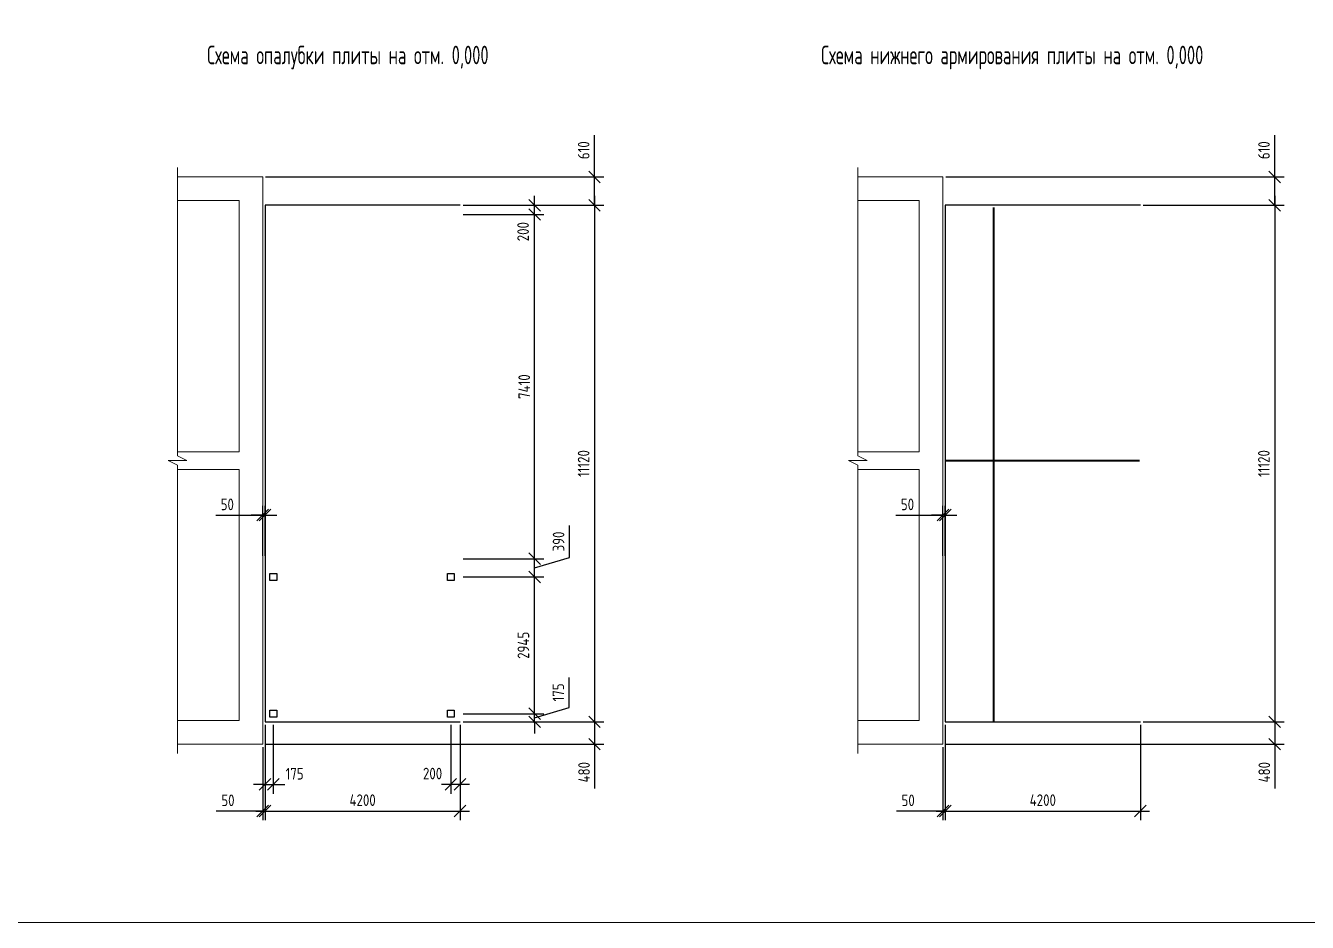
# Model space of a CAD drawing. Header units: millimetres. Extents: x -112594 to 313336, y -1917 to 255843.
# Drawn here: x -60081 to -32480, y 191642 to 210943 of the extents above; entities that cross this region are included whole.
import ezdxf

# ---------------------------------------------------------------- set-up
doc = ezdxf.new("R2010")
doc.units = ezdxf.units.MM
doc.header["$MEASUREMENT"] = 0
for name, color, linetype, lineweight in [('Арматура ОСН', 6, 'Continuous', 40), ('Кирпич силикат', 31, 'Continuous', 53), ('МЕТАЛЛ-25', 122, 'Continuous', 30), ('МОНОЛИТ', 2, 'Continuous', 30), ('размеры', 4, 'Continuous', 15), ('текст', 1, 'Continuous', 25)]:
    doc.layers.add(name, color=color, linetype=linetype, lineweight=lineweight)
doc.styles.add('style2', font='CS_Gost2304.shx')
doc.styles.add('ГОСТ 2.304', font='CS_Gost2304.shx')
doc.dimstyles.new('СПДС', dxfattribs={"dimscale": 100, "dimtxt": 2.5, "dimasz": 2.5, "dimexe": 2, "dimexo": 0.625, "dimgap": 1, "dimtad": 1, "dimdec": 0, "dimtxsty": 'ГОСТ 2.304', "dimblk": 'OBLIQUE', "dimblk1": 'OBLIQUE', "dimblk2": 'OBLIQUE', "dimcen": 2.5, "dimdle": 2, "dimadec": 0, "dimazin": 2, "dimtfac": 0.75, "dimtdec": 4, "dimtmove": 1, "dimatfit": 3, "dimfxl": 1, "dimtfill": 1, "dimtolj": 1, "dimarcsym": 1})

# ---------------------------------------------------------------- blocks, each defined once
blk = doc.blocks.new('_Oblique')
at = {"color": 0, "linetype": 'ByBlock', "lineweight": -2}
blk.add_line((-0.5, -0.5), (0.5, 0.5), dxfattribs=at)
blk = doc.blocks.new('*D440')
at = {"layer": 'размеры', "color": 0, "lineweight": -2, "ltscale": 100, "transparency": 16777216}
for p, q in [((-55989, 200407), (-54975, 200407)), ((-54975, 200407), (-55225, 200407)), ((-54975, 199530), (-54975, 200607)), ((-54925, 200407), (-54975, 200407)), ((-54925, 200407), (-54975, 200407)), ((-54925, 199530), (-54925, 200607)), ((-54925, 200407), (-54675, 200407))]:
    blk.add_line(p, q, dxfattribs=at)
at = {"layer": 'размеры', "color": 0, "lineweight": -2, "ltscale": 100, "transparency": 16777216, "xscale": 250, "yscale": 250, "zscale": 250}
blk.add_blockref('_Oblique', (-54975, 200407), dxfattribs=at)
at = {"layer": 'размеры', "color": 0, "lineweight": -2, "ltscale": 100, "transparency": 16777216, "xscale": 250, "yscale": 250, "zscale": 250, "rotation": 180}
blk.add_blockref('_Oblique', (-54925, 200407), dxfattribs=at)
at = {"layer": 'размеры', "color": 0, "ltscale": 100, "transparency": 16777216, "insert": (-55739, 200638), "char_height": 250, "attachment_point": 5, "style": 'ГОСТ 2.304', "bg_fill": 3, "box_fill_scale": 1.25, "bg_fill_color": 256, "bg_fill_true_color": 13158600, "bg_fill_transparency": 0}
blk.add_mtext('\\A1;50', dxfattribs=at)
blk = doc.blocks.new('*D441')
at = {"layer": 'размеры', "color": 0, "lineweight": -2, "ltscale": 100, "transparency": 16777216}
for p, q in [((-47831, 207687), (-47831, 208586)), ((-47831, 207078), (-47831, 207887)), ((-54913, 207687), (-47631, 207687)), ((-50663, 207078), (-47631, 207078))]:
    blk.add_line(p, q, dxfattribs=at)
at = {"layer": 'размеры', "color": 0, "lineweight": -2, "ltscale": 100, "transparency": 16777216, "xscale": 250, "yscale": 250, "zscale": 250}
for p, rotation in [((-47831, 207687), 90), ((-47831, 207078), 270)]:
    blk.add_blockref('_Oblique', p, dxfattribs=dict(at, rotation=rotation))
at = {"layer": 'размеры', "color": 0, "ltscale": 100, "transparency": 16777216, "insert": (-48064, 208262), "char_height": 250, "attachment_point": 5, "rotation": 90, "style": 'ГОСТ 2.304', "bg_fill": 3, "box_fill_scale": 1.25, "bg_fill_color": 256, "bg_fill_true_color": 13158600, "bg_fill_transparency": 0}
blk.add_mtext('\\A1;610', dxfattribs=at)
blk = doc.blocks.new('*D442')
at = {"layer": 'размеры', "color": 0, "lineweight": -2, "ltscale": 100, "transparency": 16777216}
for p, q in [((-50663, 207078), (-47631, 207078)), ((-47831, 207278), (-47831, 195758)), ((-50663, 195958), (-47631, 195958))]:
    blk.add_line(p, q, dxfattribs=at)
at = {"layer": 'размеры', "color": 0, "lineweight": -2, "ltscale": 100, "transparency": 16777216, "xscale": 250, "yscale": 250, "zscale": 250}
for p, rotation in [((-47831, 207078), 90), ((-47831, 195958), 270)]:
    blk.add_blockref('_Oblique', p, dxfattribs=dict(at, rotation=rotation))
at = {"layer": 'размеры', "color": 0, "ltscale": 100, "transparency": 16777216, "insert": (-48066, 201518), "char_height": 250, "attachment_point": 5, "rotation": 90, "style": 'ГОСТ 2.304', "bg_fill": 3, "box_fill_scale": 1.25, "bg_fill_color": 256, "bg_fill_true_color": 13158600, "bg_fill_transparency": 0}
blk.add_mtext('\\A1;11120', dxfattribs=at)
blk = doc.blocks.new('*D443')
at = {"layer": 'размеры', "color": 0, "lineweight": -2, "ltscale": 100, "transparency": 16777216}
for p, q in [((-50663, 195958), (-47631, 195958)), ((-47831, 195958), (-47831, 195277)), ((-54913, 195477), (-47631, 195477)), ((-47831, 195477), (-47831, 194520))]:
    blk.add_line(p, q, dxfattribs=at)
at = {"layer": 'размеры', "color": 0, "lineweight": -2, "ltscale": 100, "transparency": 16777216, "xscale": 250, "yscale": 250, "zscale": 250}
for p, rotation in [((-47831, 195958), 90), ((-47831, 195477), 270)]:
    blk.add_blockref('_Oblique', p, dxfattribs=dict(at, rotation=rotation))
at = {"layer": 'размеры', "color": 0, "ltscale": 100, "transparency": 16777216, "insert": (-48056, 194873), "char_height": 250, "attachment_point": 5, "rotation": 90, "style": 'ГОСТ 2.304', "bg_fill": 3, "box_fill_scale": 1.25, "bg_fill_color": 256, "bg_fill_true_color": 13158600, "bg_fill_transparency": 0}
blk.add_mtext('\\A1;480', dxfattribs=at)
blk = doc.blocks.new('*D444')
at = {"layer": 'размеры', "color": 0, "lineweight": -2, "ltscale": 100, "transparency": 16777216}
for p, q in [((-54925, 195895), (-54925, 193838)), ((-54975, 195414), (-54975, 193838)), ((-54975, 194038), (-55975, 194038)), ((-54925, 194038), (-54975, 194038)), ((-54925, 194038), (-54675, 194038))]:
    blk.add_line(p, q, dxfattribs=at)
at = {"layer": 'размеры', "color": 0, "lineweight": -2, "ltscale": 100, "transparency": 16777216, "xscale": 250, "yscale": 250, "zscale": 250}
blk.add_blockref('_Oblique', (-54975, 194038), dxfattribs=at)
at = {"layer": 'размеры', "color": 0, "lineweight": -2, "ltscale": 100, "transparency": 16777216, "xscale": 250, "yscale": 250, "zscale": 250, "rotation": 180}
blk.add_blockref('_Oblique', (-54925, 194038), dxfattribs=at)
at = {"layer": 'размеры', "color": 0, "ltscale": 100, "transparency": 16777216, "insert": (-55725, 194268), "char_height": 250, "attachment_point": 5, "style": 'ГОСТ 2.304', "bg_fill": 3, "box_fill_scale": 1.25, "bg_fill_color": 256, "bg_fill_true_color": 13158600, "bg_fill_transparency": 0}
blk.add_mtext('\\A1;50', dxfattribs=at)
blk = doc.blocks.new('*D445')
at = {"layer": 'размеры', "color": 0, "lineweight": -2, "ltscale": 100, "transparency": 16777216}
for p, q in [((-54925, 195895), (-54925, 193838)), ((-50725, 195895), (-50725, 193838)), ((-55125, 194038), (-50525, 194038))]:
    blk.add_line(p, q, dxfattribs=at)
at = {"layer": 'размеры', "color": 0, "lineweight": -2, "ltscale": 100, "transparency": 16777216, "xscale": 250, "yscale": 250, "zscale": 250, "rotation": 180}
blk.add_blockref('_Oblique', (-54925, 194038), dxfattribs=at)
at = {"layer": 'размеры', "color": 0, "lineweight": -2, "ltscale": 100, "transparency": 16777216, "xscale": 250, "yscale": 250, "zscale": 250}
blk.add_blockref('_Oblique', (-50725, 194038), dxfattribs=at)
at = {"layer": 'размеры', "color": 0, "ltscale": 100, "transparency": 16777216, "insert": (-52825, 194272), "char_height": 250, "attachment_point": 5, "style": 'ГОСТ 2.304', "bg_fill": 3, "box_fill_scale": 1.25, "bg_fill_color": 256, "bg_fill_true_color": 13158600, "bg_fill_transparency": 0}
blk.add_mtext('\\A1;4200', dxfattribs=at)
blk = doc.blocks.new('*D446')
at = {"layer": 'размеры', "color": 0, "lineweight": -2, "ltscale": 100, "transparency": 16777216}
for p, q in [((-54925, 195895), (-54925, 194410)), ((-54750, 195895), (-54750, 194410)), ((-54925, 194610), (-55175, 194610)), ((-54925, 194610), (-54750, 194610)), ((-54750, 194610), (-54500, 194610))]:
    blk.add_line(p, q, dxfattribs=at)
at = {"layer": 'размеры', "color": 0, "lineweight": -2, "ltscale": 100, "transparency": 16777216, "xscale": 250, "yscale": 250, "zscale": 250}
blk.add_blockref('_Oblique', (-54925, 194610), dxfattribs=at)
at = {"layer": 'размеры', "color": 0, "ltscale": 100, "transparency": 16777216, "insert": (-54289, 194840), "char_height": 250, "attachment_point": 5, "style": 'ГОСТ 2.304', "bg_fill": 3, "box_fill_scale": 1.25, "bg_fill_color": 256, "bg_fill_true_color": 13158600, "bg_fill_transparency": 0}
blk.add_mtext('\\A1;175', dxfattribs=at)
at = {"layer": 'размеры', "color": 0, "lineweight": -2, "ltscale": 100, "transparency": 16777216, "xscale": 250, "yscale": 250, "zscale": 250, "rotation": 180}
blk.add_blockref('_Oblique', (-54750, 194610), dxfattribs=at)
blk = doc.blocks.new('*D447')
at = {"layer": 'размеры', "color": 0, "lineweight": -2, "ltscale": 100, "transparency": 16777216}
for p, q in [((-50925, 195895), (-50925, 194410)), ((-50725, 195895), (-50725, 194410)), ((-50525, 194610), (-51125, 194610))]:
    blk.add_line(p, q, dxfattribs=at)
at = {"layer": 'размеры', "color": 0, "lineweight": -2, "ltscale": 100, "transparency": 16777216, "xscale": 250, "yscale": 250, "zscale": 250}
blk.add_blockref('_Oblique', (-50725, 194610), dxfattribs=at)
at = {"layer": 'размеры', "color": 0, "ltscale": 100, "transparency": 16777216, "insert": (-51318, 194845), "char_height": 250, "attachment_point": 5, "style": 'ГОСТ 2.304', "bg_fill": 3, "box_fill_scale": 1.25, "bg_fill_color": 256, "bg_fill_true_color": 13158600, "bg_fill_transparency": 0}
blk.add_mtext('\\A1;200', dxfattribs=at)
at = {"layer": 'размеры', "color": 0, "lineweight": -2, "ltscale": 100, "transparency": 16777216, "xscale": 250, "yscale": 250, "zscale": 250, "rotation": 180}
blk.add_blockref('_Oblique', (-50925, 194610), dxfattribs=at)
blk = doc.blocks.new('*D448')
at = {"layer": 'размеры', "color": 0, "lineweight": -2, "ltscale": 100, "transparency": 16777216}
for p, q in [((-48379, 196267), (-48379, 196915)), ((-49120, 196133), (-49120, 196383)), ((-49120, 196045), (-48379, 196267)), ((-50663, 196133), (-48920, 196133)), ((-49120, 195958), (-49120, 196133)), ((-49120, 195958), (-49120, 196133)), ((-50663, 195958), (-48920, 195958)), ((-49120, 195958), (-49120, 195708))]:
    blk.add_line(p, q, dxfattribs=at)
at = {"layer": 'размеры', "color": 0, "lineweight": -2, "ltscale": 100, "transparency": 16777216, "xscale": 250, "yscale": 250, "zscale": 250}
for p, rotation in [((-49120, 196133), 270), ((-49120, 195958), 90)]:
    blk.add_blockref('_Oblique', p, dxfattribs=dict(at, rotation=rotation))
at = {"layer": 'размеры', "color": 0, "ltscale": 100, "transparency": 16777216, "insert": (-48610, 196591), "char_height": 250, "attachment_point": 5, "rotation": 90, "style": 'ГОСТ 2.304', "bg_fill": 3, "box_fill_scale": 1.25, "bg_fill_color": 256, "bg_fill_true_color": 13158600, "bg_fill_transparency": 0}
blk.add_mtext('\\A1;175', dxfattribs=at)
blk = doc.blocks.new('*D449')
at = {"layer": 'размеры', "color": 0, "lineweight": -2, "ltscale": 100, "transparency": 16777216}
for p, q in [((-50663, 199078), (-48920, 199078)), ((-49120, 195933), (-49120, 199278)), ((-50663, 196133), (-48920, 196133))]:
    blk.add_line(p, q, dxfattribs=at)
at = {"layer": 'размеры', "color": 0, "lineweight": -2, "ltscale": 100, "transparency": 16777216, "xscale": 250, "yscale": 250, "zscale": 250}
for p, rotation in [((-49120, 199078), 90), ((-49120, 196133), 270)]:
    blk.add_blockref('_Oblique', p, dxfattribs=dict(at, rotation=rotation))
at = {"layer": 'размеры', "color": 0, "ltscale": 100, "transparency": 16777216, "insert": (-49362, 197605), "char_height": 250, "attachment_point": 5, "rotation": 90, "style": 'ГОСТ 2.304', "bg_fill": 3, "box_fill_scale": 1.25, "bg_fill_color": 256, "bg_fill_true_color": 13158600, "bg_fill_transparency": 0}
blk.add_mtext('\\A1;2945', dxfattribs=at)
blk = doc.blocks.new('*D450')
at = {"layer": 'размеры', "color": 0, "lineweight": -2, "ltscale": 100, "transparency": 16777216}
for p, q in [((-48373, 199497), (-48373, 200184)), ((-49120, 198878), (-49120, 199668)), ((-50663, 199468), (-48920, 199468)), ((-49120, 199273), (-48373, 199497)), ((-50663, 199078), (-48920, 199078))]:
    blk.add_line(p, q, dxfattribs=at)
at = {"layer": 'размеры', "color": 0, "lineweight": -2, "ltscale": 100, "transparency": 16777216, "xscale": 250, "yscale": 250, "zscale": 250}
for p, rotation in [((-49120, 199468), 90), ((-49120, 199078), 270)]:
    blk.add_blockref('_Oblique', p, dxfattribs=dict(at, rotation=rotation))
at = {"layer": 'размеры', "color": 0, "ltscale": 100, "transparency": 16777216, "insert": (-48606, 199840), "char_height": 250, "attachment_point": 5, "rotation": 90, "style": 'ГОСТ 2.304', "bg_fill": 3, "box_fill_scale": 1.25, "bg_fill_color": 256, "bg_fill_true_color": 13158600, "bg_fill_transparency": 0}
blk.add_mtext('\\A1;390', dxfattribs=at)
blk = doc.blocks.new('*D451')
at = {"layer": 'размеры', "color": 0, "lineweight": -2, "ltscale": 100, "transparency": 16777216}
for p, q in [((-49120, 199268), (-49120, 207078)), ((-50663, 206878), (-48920, 206878)), ((-50663, 199468), (-48920, 199468))]:
    blk.add_line(p, q, dxfattribs=at)
at = {"layer": 'размеры', "color": 0, "lineweight": -2, "ltscale": 100, "transparency": 16777216, "xscale": 250, "yscale": 250, "zscale": 250}
for p, rotation in [((-49120, 206878), 90), ((-49120, 199468), 270)]:
    blk.add_blockref('_Oblique', p, dxfattribs=dict(at, rotation=rotation))
at = {"layer": 'размеры', "color": 0, "ltscale": 100, "transparency": 16777216, "insert": (-49345, 203173), "char_height": 250, "attachment_point": 5, "rotation": 90, "style": 'ГОСТ 2.304', "bg_fill": 3, "box_fill_scale": 1.25, "bg_fill_color": 256, "bg_fill_true_color": 13158600, "bg_fill_transparency": 0}
blk.add_mtext('\\A1;7410', dxfattribs=at)
blk = doc.blocks.new('*D452')
at = {"layer": 'размеры', "color": 0, "lineweight": -2, "ltscale": 100, "transparency": 16777216}
for p, q in [((-50663, 207078), (-48920, 207078)), ((-49120, 206678), (-49120, 207278)), ((-50663, 206878), (-48920, 206878))]:
    blk.add_line(p, q, dxfattribs=at)
at = {"layer": 'размеры', "color": 0, "lineweight": -2, "ltscale": 100, "transparency": 16777216, "xscale": 250, "yscale": 250, "zscale": 250, "rotation": 90}
blk.add_blockref('_Oblique', (-49120, 207078), dxfattribs=at)
at = {"layer": 'размеры', "color": 0, "ltscale": 100, "transparency": 16777216, "insert": (-49369, 206509), "char_height": 250, "attachment_point": 5, "rotation": 90, "style": 'ГОСТ 2.304', "bg_fill": 3, "box_fill_scale": 1.25, "bg_fill_color": 256, "bg_fill_true_color": 13158600, "bg_fill_transparency": 0}
blk.add_mtext('\\A1;200', dxfattribs=at)
at = {"layer": 'размеры', "color": 0, "lineweight": -2, "ltscale": 100, "transparency": 16777216, "xscale": 250, "yscale": 250, "zscale": 250, "rotation": 270}
blk.add_blockref('_Oblique', (-49120, 206878), dxfattribs=at)
blk = doc.blocks.new('*D453')
at = {"layer": 'размеры', "color": 0, "lineweight": -2, "ltscale": 100, "transparency": 16777216}
for p, q in [((-41341, 200407), (-40327, 200407)), ((-40327, 200407), (-40577, 200407)), ((-40327, 199530), (-40327, 200607)), ((-40277, 200407), (-40327, 200407)), ((-40277, 200407), (-40327, 200407)), ((-40277, 199530), (-40277, 200607)), ((-40277, 200407), (-40027, 200407))]:
    blk.add_line(p, q, dxfattribs=at)
at = {"layer": 'размеры', "color": 0, "lineweight": -2, "ltscale": 100, "transparency": 16777216, "xscale": 250, "yscale": 250, "zscale": 250}
blk.add_blockref('_Oblique', (-40327, 200407), dxfattribs=at)
at = {"layer": 'размеры', "color": 0, "lineweight": -2, "ltscale": 100, "transparency": 16777216, "xscale": 250, "yscale": 250, "zscale": 250, "rotation": 180}
blk.add_blockref('_Oblique', (-40277, 200407), dxfattribs=at)
at = {"layer": 'размеры', "color": 0, "ltscale": 100, "transparency": 16777216, "insert": (-41091, 200638), "char_height": 250, "attachment_point": 5, "style": 'ГОСТ 2.304', "bg_fill": 3, "box_fill_scale": 1.25, "bg_fill_color": 256, "bg_fill_true_color": 13158600, "bg_fill_transparency": 0}
blk.add_mtext('\\A1;50', dxfattribs=at)
blk = doc.blocks.new('*D454')
at = {"layer": 'размеры', "color": 0, "lineweight": -2, "ltscale": 100, "transparency": 16777216}
for p, q in [((-33183, 207687), (-33183, 208586)), ((-33183, 207078), (-33183, 207887)), ((-40264, 207687), (-32983, 207687)), ((-36014, 207078), (-32983, 207078))]:
    blk.add_line(p, q, dxfattribs=at)
at = {"layer": 'размеры', "color": 0, "lineweight": -2, "ltscale": 100, "transparency": 16777216, "xscale": 250, "yscale": 250, "zscale": 250}
for p, rotation in [((-33183, 207687), 90), ((-33183, 207078), 270)]:
    blk.add_blockref('_Oblique', p, dxfattribs=dict(at, rotation=rotation))
at = {"layer": 'размеры', "color": 0, "ltscale": 100, "transparency": 16777216, "insert": (-33415, 208262), "char_height": 250, "attachment_point": 5, "rotation": 90, "style": 'ГОСТ 2.304', "bg_fill": 3, "box_fill_scale": 1.25, "bg_fill_color": 256, "bg_fill_true_color": 13158600, "bg_fill_transparency": 0}
blk.add_mtext('\\A1;610', dxfattribs=at)
blk = doc.blocks.new('*D455')
at = {"layer": 'размеры', "color": 0, "lineweight": -2, "ltscale": 100, "transparency": 16777216}
for p, q in [((-36014, 207078), (-32983, 207078)), ((-33183, 207278), (-33183, 195758)), ((-36014, 195958), (-32983, 195958))]:
    blk.add_line(p, q, dxfattribs=at)
at = {"layer": 'размеры', "color": 0, "lineweight": -2, "ltscale": 100, "transparency": 16777216, "xscale": 250, "yscale": 250, "zscale": 250}
for p, rotation in [((-33183, 207078), 90), ((-33183, 195958), 270)]:
    blk.add_blockref('_Oblique', p, dxfattribs=dict(at, rotation=rotation))
at = {"layer": 'размеры', "color": 0, "ltscale": 100, "transparency": 16777216, "insert": (-33418, 201518), "char_height": 250, "attachment_point": 5, "rotation": 90, "style": 'ГОСТ 2.304', "bg_fill": 3, "box_fill_scale": 1.25, "bg_fill_color": 256, "bg_fill_true_color": 13158600, "bg_fill_transparency": 0}
blk.add_mtext('\\A1;11120', dxfattribs=at)
blk = doc.blocks.new('*D456')
at = {"layer": 'размеры', "color": 0, "lineweight": -2, "ltscale": 100, "transparency": 16777216}
for p, q in [((-36014, 195958), (-32983, 195958)), ((-33183, 195958), (-33183, 195277)), ((-40264, 195477), (-32983, 195477)), ((-33183, 195477), (-33183, 194520))]:
    blk.add_line(p, q, dxfattribs=at)
at = {"layer": 'размеры', "color": 0, "lineweight": -2, "ltscale": 100, "transparency": 16777216, "xscale": 250, "yscale": 250, "zscale": 250}
for p, rotation in [((-33183, 195958), 90), ((-33183, 195477), 270)]:
    blk.add_blockref('_Oblique', p, dxfattribs=dict(at, rotation=rotation))
at = {"layer": 'размеры', "color": 0, "ltscale": 100, "transparency": 16777216, "insert": (-33408, 194873), "char_height": 250, "attachment_point": 5, "rotation": 90, "style": 'ГОСТ 2.304', "bg_fill": 3, "box_fill_scale": 1.25, "bg_fill_color": 256, "bg_fill_true_color": 13158600, "bg_fill_transparency": 0}
blk.add_mtext('\\A1;480', dxfattribs=at)
blk = doc.blocks.new('*D457')
at = {"layer": 'размеры', "color": 0, "lineweight": -2, "ltscale": 100, "transparency": 16777216}
for p, q in [((-40277, 195895), (-40277, 193838)), ((-40327, 195414), (-40327, 193838)), ((-40327, 194038), (-41327, 194038)), ((-40277, 194038), (-40327, 194038)), ((-40277, 194038), (-40027, 194038))]:
    blk.add_line(p, q, dxfattribs=at)
at = {"layer": 'размеры', "color": 0, "lineweight": -2, "ltscale": 100, "transparency": 16777216, "xscale": 250, "yscale": 250, "zscale": 250}
blk.add_blockref('_Oblique', (-40327, 194038), dxfattribs=at)
at = {"layer": 'размеры', "color": 0, "lineweight": -2, "ltscale": 100, "transparency": 16777216, "xscale": 250, "yscale": 250, "zscale": 250, "rotation": 180}
blk.add_blockref('_Oblique', (-40277, 194038), dxfattribs=at)
at = {"layer": 'размеры', "color": 0, "ltscale": 100, "transparency": 16777216, "insert": (-41077, 194268), "char_height": 250, "attachment_point": 5, "style": 'ГОСТ 2.304', "bg_fill": 3, "box_fill_scale": 1.25, "bg_fill_color": 256, "bg_fill_true_color": 13158600, "bg_fill_transparency": 0}
blk.add_mtext('\\A1;50', dxfattribs=at)
blk = doc.blocks.new('*D458')
at = {"layer": 'размеры', "color": 0, "lineweight": -2, "ltscale": 100, "transparency": 16777216}
for p, q in [((-40277, 195895), (-40277, 193838)), ((-36077, 195895), (-36077, 193838)), ((-40477, 194038), (-35877, 194038))]:
    blk.add_line(p, q, dxfattribs=at)
at = {"layer": 'размеры', "color": 0, "lineweight": -2, "ltscale": 100, "transparency": 16777216, "xscale": 250, "yscale": 250, "zscale": 250, "rotation": 180}
blk.add_blockref('_Oblique', (-40277, 194038), dxfattribs=at)
at = {"layer": 'размеры', "color": 0, "lineweight": -2, "ltscale": 100, "transparency": 16777216, "xscale": 250, "yscale": 250, "zscale": 250}
blk.add_blockref('_Oblique', (-36077, 194038), dxfattribs=at)
at = {"layer": 'размеры', "color": 0, "ltscale": 100, "transparency": 16777216, "insert": (-38177, 194272), "char_height": 250, "attachment_point": 5, "style": 'ГОСТ 2.304', "bg_fill": 3, "box_fill_scale": 1.25, "bg_fill_color": 256, "bg_fill_true_color": 13158600, "bg_fill_transparency": 0}
blk.add_mtext('\\A1;4200', dxfattribs=at)

msp = doc.modelspace()

# ---------------------------------------------------------------- linework, layer by layer
at = {"layer": 'Кирпич силикат', "lineweight": 15, "ltscale": 40}
for p, q in [((-54975.25693, 207686.62157), (-54975.25693, 195476.62157)), ((-40326.97773, 207686.62157), (-40326.97773, 195476.62157)), ((-55485.25695, 201766.62157), (-55485.25695, 207176.62157)), ((-40836.97775, 201766.62157), (-40836.97775, 207176.62157)), ((-55485.25695, 195986.62159), (-55485.25695, 201386.62157)), ((-40836.97775, 195986.62159), (-40836.97775, 201386.62157))]:
    msp.add_line(p, q, dxfattribs=at)
at = {"layer": 'Кирпич силикат', "lineweight": 15, "ltscale": 40, "flags": 128}
for points in [[(-54975.25693, 207686.62157), (-56809.07081, 207686.62157)], [(-40326.97773, 207686.62157), (-42160.79161, 207686.62157)], [(-56809.07081, 207176.62157), (-55485.25693, 207176.62157)], [(-42160.79161, 207176.62157), (-40836.97773, 207176.62157)], [(-55485.25695, 201766.62157), (-56809.07081, 201766.62157)], [(-40836.97775, 201766.62157), (-42160.79161, 201766.62157)], [(-56809.07081, 201386.62157), (-55485.25695, 201386.62157)], [(-42160.79161, 201386.62157), (-40836.97775, 201386.62157)], [(-55485.25693, 195986.62157), (-56809.07081, 195986.62157)], [(-40836.97773, 195986.62157), (-42160.79161, 195986.62157)], [(-56809.07081, 195476.62157), (-54975.25693, 195476.62157)], [(-42160.79161, 195476.62157), (-40326.97773, 195476.62157)]]:
    msp.add_lwpolyline(points, dxfattribs=at)
at = {"layer": 'МЕТАЛЛ-25', "ltscale": 75}
msp.add_lwpolyline([(-54825.26733, 199152.64116), (-54675.26733, 199152.64116), (-54675.26733, 199002.64116), (-54825.26733, 199002.64116)], close=True, dxfattribs=at)
at = {"layer": 'МОНОЛИТ', "ltscale": 20}
for p, q in [((-54925.26733, 207077.64116), (-54925.26733, 195957.64116)), ((-50725.26733, 207077.64116), (-54925.26733, 207077.64116)), ((-40276.98812, 207077.64116), (-40276.98812, 195957.64116)), ((-36076.98812, 207077.64116), (-40276.98812, 207077.64116)), ((-54925.26733, 195957.64116), (-50725.26733, 195957.64116)), ((-40276.98812, 195957.64116), (-36076.98812, 195957.64116))]:
    msp.add_line(p, q, dxfattribs=at)
at = {"layer": 'размеры', "ltscale": 100}
for p, q in [((-56809.07081, 201681.62157), (-56809.07081, 207886.62157)), ((-42160.79161, 201681.62157), (-42160.79161, 207886.62157)), ((-56609.07081, 201581.62157), (-57009.07081, 201581.62157)), ((-57009.07081, 201581.62157), (-56809.07081, 201481.62157)), ((-56809.07081, 201681.62157), (-56609.07081, 201581.62157)), ((-41960.79161, 201581.62157), (-42360.79161, 201581.62157)), ((-42360.79161, 201581.62157), (-42160.79161, 201481.62157)), ((-42160.79161, 201681.62157), (-41960.79161, 201581.62157)), ((-56809.07081, 195276.62157), (-56809.07081, 201481.62157)), ((-42160.79161, 195276.62157), (-42160.79161, 201481.62157))]:
    msp.add_line(p, q, dxfattribs=at)
at = {"layer": 'размеры', "color": 1, "ltscale": 20}
msp.add_lwpolyline([(13476.9704, 203442.92127), (13476.9704, 191641.5199), (-62250.18699, 191641.5199), (-62250.18699, 230245.44666), (13476.9704, 230245.44666), (13476.9704, 203666.35904)], dxfattribs=at)

# ---------------------------------------------------------------- texts
at = {"layer": 'текст', "color": 0, "linetype": 'Continuous', "lineweight": 25, "ltscale": 50, "style": 'style2', "width": 0.8}
for s, p in [('Схема опалубки плиты на отм. 0,000', (-56171.76873, 210112.23631)), ('Схема нижнего армирования плиты на отм. 0,000', (-42950.72793, 210112.23631))]:
    msp.add_text(s, height=400, dxfattribs=at).set_placement(p)

# ---------------------------------------------------------------- next in the draw order: dimensions: what is measured, and where the dimension line sits
at = {"layer": 'размеры', "ltscale": 100}
for base, p1, p2, picture, middle in [((-47831.27532, 207077.64116), (-54975.25693, 207686.62157), (-50725.26733, 207077.64116), '*D441', (-47831.27532, 208261.54775)), ((-33182.99611, 207077.64116), (-40326.97773, 207686.62157), (-36076.98812, 207077.64116), '*D454', (-33182.99611, 208261.54775))]:
    dim = msp.add_linear_dim(base=base, p1=p1, p2=p2, angle=90, dimstyle='СПДС', override={"dimrnd": 10, "dimtmove": 0}, dxfattribs=at)
    dim.commit()
    dim.dimension.update_dxf_attribs({"geometry": picture, "text_midpoint": middle, "dimtype": 160})
for base, p1, p2, picture, middle in [((-54975.25693, 200407.34682), (-54925.26733, 199467.64116), (-54975.25693, 199467.64116), '*D440', (-55739.16517, 200378.08557)), ((-40326.97773, 200407.34682), (-40276.98812, 199467.64116), (-40326.97773, 199467.64116), '*D453', (-41090.88596, 200378.08557))]:
    dim = msp.add_linear_dim(base=base, p1=p1, p2=p2, dimstyle='СПДС', dxfattribs=at)
    dim.commit()
    dim.dimension.update_dxf_attribs({"geometry": picture, "text_midpoint": middle, "dimtype": 160})

# ---------------------------------------------------------------- next in the draw order: dimensions: what is measured, and where the dimension line sits
for base, p1, p2, picture, middle in [((-47831.27532, 195957.64116), (-50725.26733, 207077.64116), (-50725.26733, 195957.64116), '*D442', (-48065.9579, 201517.64116)), ((-33182.99611, 195957.64116), (-36076.98812, 207077.64116), (-36076.98812, 195957.64116), '*D455', (-33417.67869, 201517.64116))]:
    dim = msp.add_linear_dim(base=base, p1=p1, p2=p2, angle=90, dimstyle='СПДС', dxfattribs=at)
    dim.commit()
    dim.dimension.update_dxf_attribs({"geometry": picture, "text_midpoint": middle})

# ---------------------------------------------------------------- next in the draw order: linework, layer by layer
at = {"layer": 'Арматура ОСН', "ltscale": 100}
msp.add_line((-40256.98812, 201581.62157), (-36096.98812, 201581.62157), dxfattribs=at)
at = {"layer": 'МЕТАЛЛ-25', "ltscale": 75}
msp.add_lwpolyline([(-51000.26733, 199152.64116), (-50850.26733, 199152.64116), (-50850.26733, 199002.64116), (-51000.26733, 199002.64116)], close=True, dxfattribs=at)

# ---------------------------------------------------------------- next in the draw order: dimensions: what is measured, and where the dimension line sits
at = {"layer": 'размеры', "ltscale": 100}
for base, p1, p2, picture, middle in [((-47831.27532, 195957.64116), (-54975.25693, 195476.62157), (-50725.26733, 195957.64116), '*D443', (-47831.27532, 194873.49657)), ((-33182.99611, 195957.64116), (-40326.97773, 195476.62157), (-36076.98812, 195957.64116), '*D456', (-33182.99611, 194873.49657))]:
    dim = msp.add_linear_dim(base=base, p1=p1, p2=p2, angle=90, dimstyle='СПДС', override={"dimrnd": 10, "dimtmove": 0}, dxfattribs=at)
    dim.commit()
    dim.dimension.update_dxf_attribs({"geometry": picture, "text_midpoint": middle, "dimtype": 160})

# ---------------------------------------------------------------- next in the draw order: dimensions: what is measured, and where the dimension line sits
for base, p1, p2, picture, middle in [((-54975.25693, 194037.78526), (-54925.26733, 195957.64116), (-54975.25693, 195476.62157), '*D444', (-55725.25693, 194267.96293)), ((-40326.97773, 194037.78526), (-40276.98812, 195957.64116), (-40326.97773, 195476.62157), '*D457', (-41076.97773, 194267.96293))]:
    dim = msp.add_linear_dim(base=base, p1=p1, p2=p2, dimstyle='СПДС', override={"dimrnd": 10, "dimtmove": 0}, dxfattribs=at)
    dim.commit()
    dim.dimension.update_dxf_attribs({"geometry": picture, "text_midpoint": middle})

# ---------------------------------------------------------------- next in the draw order: dimensions: what is measured, and where the dimension line sits
for base, p1, p2, picture, middle in [((-50725.26733, 194037.78526), (-54925.26733, 195957.64116), (-50725.26733, 195957.64116), '*D445', (-52825.26733, 194272.46784)), ((-36076.98812, 194037.78526), (-40276.98812, 195957.64116), (-36076.98812, 195957.64116), '*D458', (-38176.98812, 194272.46784))]:
    dim = msp.add_linear_dim(base=base, p1=p1, p2=p2, dimstyle='СПДС', dxfattribs=at)
    dim.commit()
    dim.dimension.update_dxf_attribs({"geometry": picture, "text_midpoint": middle})

# ---------------------------------------------------------------- next in the draw order: linework, layer by layer
at = {"layer": 'Арматура ОСН', "ltscale": 100}
msp.add_line((-39229.59182, 195951.57687), (-39229.59182, 207031.57687), dxfattribs=at)
at = {"layer": 'МЕТАЛЛ-25', "ltscale": 75}
for points in [[(-54825.26733, 196207.64116), (-54675.26733, 196207.64116), (-54675.26733, 196057.64116), (-54825.26733, 196057.64116)], [(-51000.26733, 196207.64116), (-50850.26733, 196207.64116), (-50850.26733, 196057.64116), (-51000.26733, 196057.64116)]]:
    msp.add_lwpolyline(points, close=True, dxfattribs=at)

# ---------------------------------------------------------------- next in the draw order: dimensions: what is measured, and where the dimension line sits
at = {"layer": 'размеры', "ltscale": 100}
for base, p1, p2, picture, middle in [((-54750.26733, 194609.98629), (-54925.26733, 195957.64116), (-54750.26733, 195957.64116), '*D446', (-54288.66457, 194609.98629)), ((-50925.26733, 194609.98629), (-50725.26733, 195957.64116), (-50925.26733, 195957.64116), '*D447', (-51318.13378, 194609.98629))]:
    dim = msp.add_linear_dim(base=base, p1=p1, p2=p2, dimstyle='СПДС', dxfattribs=at)
    dim.commit()
    dim.dimension.update_dxf_attribs({"geometry": picture, "text_midpoint": middle, "dimtype": 160})

# ---------------------------------------------------------------- next in the draw order: dimensions: what is measured, and where the dimension line sits
dim = msp.add_linear_dim(base=(-49120.01681, 196132.64116), p1=(-50725.26733, 195957.64116), p2=(-50725.26733, 196132.64116), angle=90, dimstyle='СПДС', override={"dimtmove": 1}, dxfattribs=at)
dim.commit()
dim.dimension.update_dxf_attribs({"geometry": '*D448', "text_midpoint": (-48609.66147, 196367.30106)})

# ---------------------------------------------------------------- next in the draw order: dimensions: what is measured, and where the dimension line sits
dim = msp.add_linear_dim(base=(-49120.01681, 199077.64116), p1=(-50725.26733, 196132.64116), p2=(-50725.26733, 199077.64116), angle=90, dimstyle='СПДС', dxfattribs=at)
dim.commit()
dim.dimension.update_dxf_attribs({"geometry": '*D449', "text_midpoint": (-49361.93364, 197605.14116)})

# ---------------------------------------------------------------- next in the draw order: dimensions: what is measured, and where the dimension line sits
dim = msp.add_linear_dim(base=(-49120.01681, 199467.64116), p1=(-50725.26733, 199077.64116), p2=(-50725.26733, 199467.64116), angle=90, dimstyle='СПДС', override={"dimtmove": 1}, dxfattribs=at)
dim.commit()
dim.dimension.update_dxf_attribs({"geometry": '*D450', "text_midpoint": (-48605.54831, 199596.65199)})

# ---------------------------------------------------------------- next in the draw order: dimensions: what is measured, and where the dimension line sits
dim = msp.add_linear_dim(base=(-49120.01681, 206877.64116), p1=(-50725.26733, 199467.64116), p2=(-50725.26733, 206877.64116), angle=90, dimstyle='СПДС', dxfattribs=at)
dim.commit()
dim.dimension.update_dxf_attribs({"geometry": '*D451', "text_midpoint": (-49345.01681, 203172.64116)})

# ---------------------------------------------------------------- next in the draw order: dimensions: what is measured, and where the dimension line sits
dim = msp.add_linear_dim(base=(-49120.01681, 207077.64116), p1=(-50725.26733, 206877.64116), p2=(-50725.26733, 207077.64116), angle=90, dimstyle='СПДС', override={"dimtmove": 2}, dxfattribs=at)
dim.commit()
dim.dimension.update_dxf_attribs({"geometry": '*D452', "text_midpoint": (-49369.27748, 206509.20253), "dimtype": 160})

doc.saveas('drawing.dxf')
